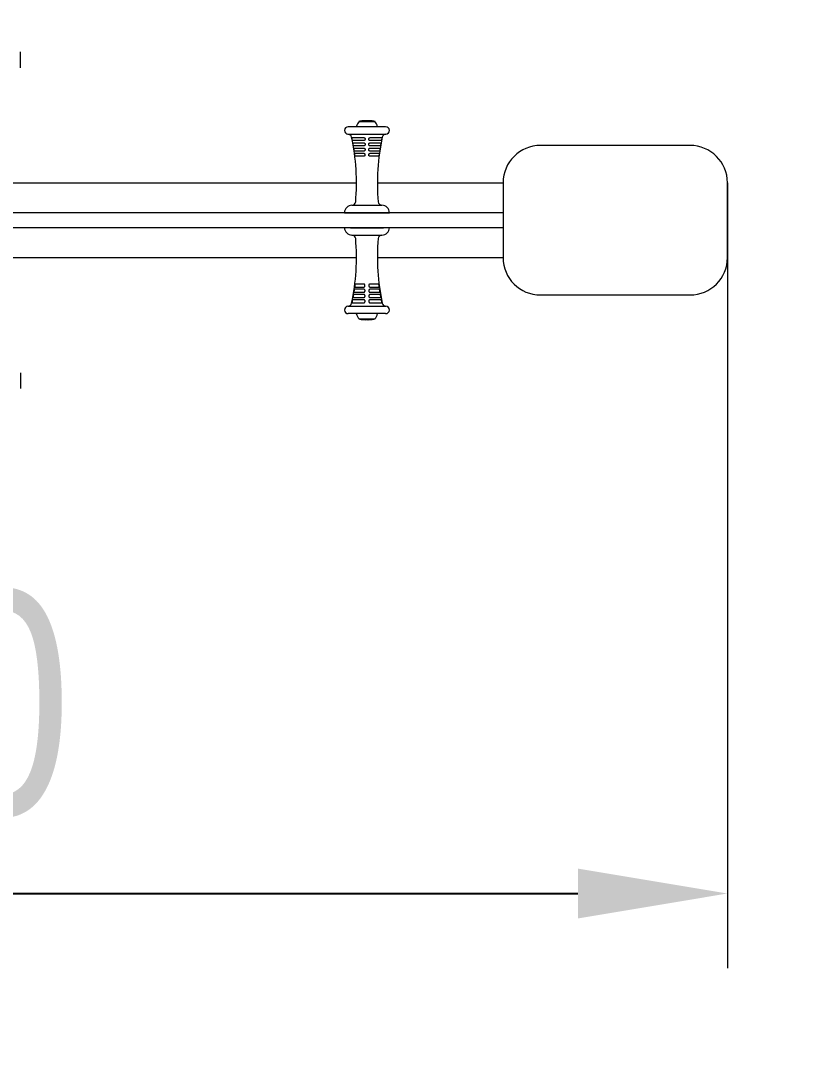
# Model space of a CAD drawing. Header units: millimetres. Extents: x -3665 to 2905, y -2435 to 1772.
# Drawn here: x 459 to 1513, y -1058 to 314 of the extents above; entities that cross this region are included whole.
import ezdxf

# ---------------------------------------------------------------- set-up
doc = ezdxf.new("R2010")
doc.units = ezdxf.units.MM
for name, color, linetype in [('DIKOM_ЗОНА', 80, 'Continuous'), ('DIKOM_ОБЪЕКТ', 7, 'Continuous'), ('DIKOM_РАЗМЕР_ЗОНА', 7, 'Continuous'), ('DIKOM_РАЗМЕР_ОБЪЕКТА', 7, 'Continuous')]:
    doc.layers.add(name, color=color, linetype=linetype)
doc.styles.add('style1', font='arialbd.ttf', dxfattribs={"width": 0.8})
doc.dimstyles.new('1-50', dxfattribs={"dimtxt": 300, "dimasz": 200, "dimexe": 100, "dimexo": 0, "dimgap": 100, "dimtad": 1, "dimtxsty": 'style1', "dimcen": 200, "dimclrd": 7, "dimclre": 7, "dimclrt": 7, "dimadec": 1, "dimazin": 2, "dimtfac": 1, "dimtmove": 0, "dimatfit": 2, "dimfxl": 0, "dimlwd": 25, "dimlwe": 18, "dimarcsym": 0})

# ---------------------------------------------------------------- blocks, each defined once
blk = doc.blocks.new('*D9')
at = {"layer": 'Defpoints', "color": 0, "transparency": 16777216}
for p in [(-1095.4, 77), (1404.6, 47), (1404.6, -853.6)]:
    blk.add_point(p, dxfattribs=at)
at = {"layer": 'DIKOM_РАЗМЕР_ОБЪЕКТА', "color": 7, "lineweight": 18, "transparency": 16777216}
for p, q in [((-1095.4, 77), (-1095.4, -953.6)), ((1404.6, 47), (1404.6, -953.6))]:
    blk.add_line(p, q, dxfattribs=at)
at = {"layer": 'DIKOM_РАЗМЕР_ОБЪЕКТА', "color": 7, "lineweight": 25, "transparency": 16777216}
blk.add_line((-895.4, -853.6), (1204.6, -853.6), dxfattribs=at)
at = {"layer": 'DIKOM_РАЗМЕР_ОБЪЕКТА', "color": 7, "transparency": 16777216}
for points in [[(-895.4, -820.3), (-895.4, -887), (-1095.4, -853.6)], [(1204.6, -820.3), (1204.6, -887), (1404.6, -853.6)]]:
    blk.add_solid(points, dxfattribs=at)
at = {"layer": 'DIKOM_РАЗМЕР_ОБЪЕКТА', "color": 7, "transparency": 16777216, "insert": (154.6, -600.5), "char_height": 300, "attachment_point": 5, "style": 'style1'}
blk.add_mtext('{\\fArial|b0|i0|c204|p34;2500}', dxfattribs=at)
blk = doc.blocks.new('*D11')
at = {"layer": 'Defpoints', "color": 0, "transparency": 16777216}
for p in [(-3214.9, 1772), (1476.5, 1772), (1476.5, -1678)]:
    blk.add_point(p, dxfattribs=at)
at = {"layer": 'DIKOM_РАЗМЕР_ЗОНА', "color": 7, "lineweight": 18, "transparency": 16777216}
for p, q in [((1476.5, 1772), (-3314.9, 1772)), ((1476.5, -1678), (-3314.9, -1678))]:
    blk.add_line(p, q, dxfattribs=at)
at = {"layer": 'DIKOM_РАЗМЕР_ЗОНА', "color": 7, "lineweight": 25, "transparency": 16777216}
blk.add_line((-3214.9, -1478), (-3214.9, 1572), dxfattribs=at)
at = {"layer": 'DIKOM_РАЗМЕР_ЗОНА', "color": 7, "transparency": 16777216}
for points in [[(-3248.2, 1572), (-3181.5, 1572), (-3214.9, 1772)], [(-3248.2, -1478), (-3181.5, -1478), (-3214.9, -1678)]]:
    blk.add_solid(points, dxfattribs=at)
at = {"layer": 'DIKOM_РАЗМЕР_ЗОНА', "color": 7, "transparency": 16777216, "insert": (-3468.1, 154.4), "char_height": 300, "attachment_point": 5, "rotation": 90, "style": 'style1'}
blk.add_mtext('{\\fArial|b0|i0|c204|p34;3450}', dxfattribs=at)
blk = doc.blocks.new('*D12')
at = {"layer": 'Defpoints', "color": 0, "transparency": 16777216}
for p in [(-2595.4, -62.3), (2904.6, -62.3), (-2595.4, -2335.5)]:
    blk.add_point(p, dxfattribs=at)
at = {"layer": 'DIKOM_ЗОНА', "color": 7, "lineweight": 18, "transparency": 16777216}
for p, q in [((-2595.4, -62.3), (-2595.4, -2435.5)), ((2904.6, -62.3), (2904.6, -2435.5))]:
    blk.add_line(p, q, dxfattribs=at)
at = {"layer": 'DIKOM_ЗОНА', "color": 7, "lineweight": 25, "transparency": 16777216}
blk.add_line((2704.6, -2335.5), (-2395.4, -2335.5), dxfattribs=at)
at = {"layer": 'DIKOM_ЗОНА', "color": 7, "transparency": 16777216}
for points in [[(-2395.4, -2302.1), (-2395.4, -2368.8), (-2595.4, -2335.5)], [(2704.6, -2302.1), (2704.6, -2368.8), (2904.6, -2335.5)]]:
    blk.add_solid(points, dxfattribs=at)
at = {"layer": 'DIKOM_ЗОНА', "color": 7, "lineweight": 15, "transparency": 16777216, "insert": (133.9, -2082.3), "char_height": 300, "attachment_point": 5, "style": 'style1'}
blk.add_mtext('{\\fArial|b0|i0|c204|p34;5500}', dxfattribs=at)

msp = doc.modelspace()

# ---------------------------------------------------------------- linework, layer by layer
at = {"layer": 'DIKOM_ОБЪЕКТ', "color": 7, "linetype": 'Continuous', "lineweight": 15}
for p, q in [((459.245, 250.976), (459.245, 271.976)), ((911.662, 178.976), (933.262, 178.976)), ((915.541, 179.597), (915.55, 179.598)), ((915.55, 179.598), (915.881, 179.708)), ((916.146, 179.742), (915.833, 179.604)), ((916.361, 179.771), (916.573, 179.784)), ((917.813, 179.836), (916.486, 179.782)), ((917.937, 179.872), (917.951, 179.873)), ((918.716, 179.961), (918.704, 179.963)), ((921.534, 180.028), (920.987, 180.028)), ((921.917, 180.028), (921.534, 180.028)), ((922.964, 180.028), (921.92, 180.028)), ((922.617, 180.026), (922.963, 180.027)), ((923.889, 180.028), (922.979, 180.028)), ((923.792, 180.028), (924.056, 180.028)), ((926.24, 179.956), (926.004, 179.972)), ((930.141, 179.562), (930.196, 179.557)), ((947.448, 171.989), (897.475, 171.989)), ((897.108, 161.976), (947.816, 161.976)), ((902.551, 157.373), (918.363, 157.373)), ((918.359, 153.38), (903.376, 153.38)), ((926.56, 157.373), (942.372, 157.373)), ((941.547, 153.38), (926.565, 153.38)), ((903.958, 150.385), (918.355, 150.385)), ((918.351, 146.392), (904.686, 146.392)), ((905.195, 143.397), (918.347, 143.397)), ((918.343, 139.404), (905.824, 139.404)), ((926.568, 150.385), (940.965, 150.385)), ((940.238, 146.392), (926.573, 146.392)), ((926.576, 143.397), (939.729, 143.397)), ((939.099, 139.404), (926.581, 139.404)), ((1354.58, 146.976), (1154.58, 146.976)), ((906.26, 136.409), (918.34, 136.409)), ((918.335, 132.415), (906.793, 132.415)), ((926.584, 136.409), (938.663, 136.409)), ((938.13, 132.415), (926.588, 132.415)), ((-599.3, 96.976), (908.461, 96.976)), ((936.463, 96.976), (1104.58, 96.976)), ((1104.58, 96.976), (1104.58, -3.024)), ((1404.58, 96.976), (1404.58, 56.976)), ((1404.58, -3.024), (1404.58, 96.976)), ((1104.58, 56.976), (-795.42, 56.976)), ((892.462, 56.976), (952.462, 56.976)), ((900.462, 56.976), (944.462, 56.976)), ((902.462, 66.976), (942.462, 66.976)), ((1404.58, 56.976), (1404.58, 36.976)), ((1104.58, 36.976), (-795.42, 36.976)), ((900.462, 36.976), (944.462, 36.976)), ((1404.58, -3.024), (1404.58, 36.976)), ((902.462, 26.976), (942.462, 26.976)), ((-599.3, -3.024), (908.461, -3.024)), ((936.463, -3.024), (1104.58, -3.024)), ((918.335, -38.464), (906.793, -38.464)), ((938.13, -38.464), (926.588, -38.464)), ((918.351, -52.44), (904.686, -52.44)), ((905.195, -49.445), (918.347, -49.445)), ((918.343, -45.452), (905.824, -45.452)), ((906.26, -42.457), (918.34, -42.457)), ((940.238, -52.44), (926.573, -52.44)), ((926.576, -49.445), (939.729, -49.445)), ((939.099, -45.452), (926.581, -45.452)), ((926.584, -42.457), (938.663, -42.457)), ((1154.58, -53.024), (1354.58, -53.024)), ((897.108, -68.024), (947.816, -68.024)), ((902.551, -63.422), (918.363, -63.422)), ((918.359, -59.428), (903.376, -59.428)), ((903.958, -56.434), (918.355, -56.434)), ((926.56, -63.422), (942.372, -63.422)), ((941.547, -59.428), (926.565, -59.428)), ((926.568, -56.434), (940.965, -56.434)), ((947.448, -78.038), (897.475, -78.038)), ((911.662, -85.024), (933.262, -85.024)), ((915.541, -85.645), (915.55, -85.647)), ((915.55, -85.647), (915.881, -85.757)), ((916.146, -85.79), (915.833, -85.653)), ((916.361, -85.819), (916.573, -85.833)), ((917.813, -85.884), (916.486, -85.83)), ((917.937, -85.92), (917.951, -85.921)), ((918.716, -86.009), (918.704, -86.012)), ((921.534, -86.077), (920.987, -86.077)), ((921.917, -86.077), (921.534, -86.077)), ((922.964, -86.077), (921.92, -86.077)), ((922.617, -86.075), (922.963, -86.076)), ((923.889, -86.077), (922.979, -86.077)), ((923.792, -86.076), (924.056, -86.077)), ((926.24, -86.004), (926.004, -86.02)), ((930.141, -85.61), (930.196, -85.605)), ((459.245, -157.024), (459.245, -178.024))]:
    msp.add_line(p, q, dxfattribs=at)
at = {"layer": 'DIKOM_ОБЪЕКТ', "color": 7, "linetype": 'Continuous', "lineweight": 15, "flags": 128}
for points in [[(916.221, 179.756), (916.217, 179.755), (916.212, 179.755)], [(916.221, -85.804), (916.217, -85.804), (916.212, -85.803)]]:
    msp.add_lwpolyline(points, dxfattribs=at)
at = {"layer": 'DIKOM_ОБЪЕКТ', "color": 7, "linetype": 'Continuous', "lineweight": 15}
for centre, radius, start, end in [((926.138, 166.816), 18.677, 139.378843, 163.932617), ((920.987, 138.193), 41.836, 99.174149, 102.879622), ((920.987, 138.193), 41.836, 97.012826, 98.092004), ((920.987, 138.193), 41.836, 94.849567, 96.058427), ((920.987, 138.193), 41.836, 93.095097, 94.210738), ((920.987, 138.193), 41.836, 90, 92.474742), ((923.936, 138.193), 41.836, 88.951139, 89.287411), ((923.936, 138.193), 41.836, 87.166818, 88.314046), ((923.936, 138.193), 41.836, 85.338527, 86.529084), ((923.936, 138.193), 41.836, 83.395149, 84.506826), ((923.936, 138.193), 41.836, 77.120378, 81.470509), ((918.785, 166.816), 18.677, 16.067383, 40.621157), ((897.475, 166.976), 5.013, 90, 265.797531), ((947.448, 166.976), 5.013, 274.202469, 90), ((897.108, 156.976), 5, 11.936435, 90), ((609.603, 96.198), 298.859, 355.271847, 11.936435), ((1235.32, 96.198), 298.859, 168.063565, 184.728153), ((947.816, 156.976), 5, 90, 168.063565), ((1154.58, 96.976), 50, 90, 180), ((1354.58, 96.976), 50, 0, 90), ((902.462, 71.976), 5, 270, 355.271847), ((942.462, 71.976), 5, 184.728153, 270), ((902.462, 56.976), 10, 90, 180), ((942.462, 56.976), 10, 0, 90), ((902.462, 36.976), 10, 180, 270), ((942.462, 36.976), 10, 270, 0), ((609.603, -2.246), 298.859, 348.063565, 4.728153), ((902.462, 21.976), 5, 4.728153, 90), ((1235.32, -2.246), 298.859, 175.271847, 191.936435), ((942.462, 21.976), 5, 90, 175.271847), ((1154.58, -3.024), 50, 180, 270), ((1354.58, -3.024), 50, 270, 0), ((897.475, -73.024), 5.013, 94.202469, 270), ((897.108, -63.024), 5, 270, 348.063565), ((947.816, -63.024), 5, 191.936435, 270), ((947.448, -73.024), 5.013, 270, 85.797531), ((926.138, -72.864), 18.677, 196.067383, 220.621157), ((918.785, -72.864), 18.677, 319.378843, 343.932617), ((920.987, -44.241), 41.836, 257.120378, 260.825851), ((920.987, -44.241), 41.836, 261.907996, 262.987174), ((920.987, -44.241), 41.836, 263.941573, 265.150433), ((920.987, -44.241), 41.836, 265.789262, 266.904903), ((920.987, -44.241), 41.836, 267.525258, 270), ((923.936, -44.241), 41.836, 270.712589, 271.048861), ((923.936, -44.241), 41.836, 271.685954, 272.833182), ((923.936, -44.241), 41.836, 273.470916, 274.661473), ((923.936, -44.241), 41.836, 275.493174, 276.604851), ((923.936, -44.241), 41.836, 278.529491, 282.879622)]:
    msp.add_arc(centre, radius, start, end, dxfattribs=at)
for points, knots in [([(914.484, 179.52), (914.568, 179.533), (914.716, 179.556), (914.864, 179.578), (914.929, 179.587)], [0, 0, 0, 0, 0.56312486, 1, 1, 1, 1]), ([(915.216, 179.512), (915.094, 179.528), (914.85, 179.561), (914.606, 179.534), (914.484, 179.52)], [0, 0, 0, 0, 0.50015562, 1, 1, 1, 1]), ([(914.929, 179.587), (915.031, 179.599), (915.235, 179.623), (915.439, 179.606), (915.541, 179.597)], [0, 0, 0, 0, 0.50017742, 1, 1, 1, 1]), ([(915.833, 179.604), (915.739, 179.591), (915.534, 179.561), (915.328, 179.529), (915.216, 179.512)], [0, 0, 0, 0, 0.45603306, 1, 1, 1, 1]), ([(915.912, 179.719), (915.987, 179.728), (916.082, 179.739), (916.178, 179.75), (916.198, 179.752)], [0, 0, 0, 0, 0.78691093, 1, 1, 1, 1]), ([(916.212, 179.755), (916.202, 179.753), (916.186, 179.751), (916.164, 179.746), (916.152, 179.743), (916.146, 179.742)], [0, 0, 0, 0, 0.4999551, 0.74997347, 1, 1, 1, 1]), ([(916.486, 179.782), (916.44, 179.777), (916.372, 179.771), (916.282, 179.762), (916.242, 179.758), (916.221, 179.756)], [0, 0, 0, 0, 0.49974445, 0.74976823, 1, 1, 1, 1]), ([(918.506, 179.894), (918.387, 179.885), (918.156, 179.867), (917.925, 179.846), (917.813, 179.836)], [0, 0, 0, 0, 0.51307172, 1, 1, 1, 1]), ([(917.916, 179.91), (917.99, 179.916), (918.187, 179.933), (918.384, 179.909), (918.506, 179.894)], [0, 0, 0, 0, 0.37929698, 1, 1, 1, 1]), ([(918.695, 179.966), (918.745, 179.968), (918.824, 179.972), (919.034, 179.98), (919.115, 179.983)], [0, 0, 0, 0, 0.6185909, 1, 1, 1, 1]), ([(920.734, 180.004), (920.526, 179.999), (920.145, 179.988), (919.608, 179.974), (919.178, 179.965), (918.862, 179.96), (918.765, 179.96), (918.716, 179.961)], [0, 0, 0, 0, 0.22528726, 0.41293395, 0.60008446, 0.8000746, 1, 1, 1, 1]), ([(919.126, 179.986), (919.122, 179.985), (919.105, 179.984), (919.136, 179.984), (919.161, 179.984)], [0, 0, 0, 0, 0.21851262, 1, 1, 1, 1]), ([(919.161, 179.984), (919.218, 179.984), (919.312, 179.983), (919.63, 179.988), (919.983, 179.996), (920.34, 180.005), (920.559, 180.01), (920.644, 180.012)], [0, 0, 0, 0, 0.30184842, 0.49140565, 0.68108801, 0.87643234, 1, 1, 1, 1]), ([(920.644, 180.012), (920.79, 180.015), (921.061, 180.021), (921.374, 180.027), (921.556, 180.029), (921.618, 180.028), (921.601, 180.027), (921.598, 180.027)], [0, 0, 0, 0, 0.27430909, 0.50581814, 0.73735946, 0.95613348, 1, 1, 1, 1]), ([(921.924, 180.028), (921.846, 180.027), (921.69, 180.027), (921.251, 180.017), (920.908, 180.009), (920.734, 180.004)], [0, 0, 0, 0, 0.33172025, 0.66120634, 1, 1, 1, 1]), ([(923.243, 180.026), (923.139, 180.026), (922.93, 180.027), (922.721, 180.026), (922.617, 180.026)], [0, 0, 0, 0, 0.49982743, 1, 1, 1, 1]), ([(924.457, 180.023), (924.1, 180.026), (923.696, 180.03), (923.291, 180.027), (923.243, 180.026)], [0, 0, 0, 0, 0.88093043, 1, 1, 1, 1]), ([(924.995, 180.005), (924.937, 180.01), (924.839, 180.019), (924.742, 180.02), (924.702, 180.021)], [0, 0, 0, 0, 0.5965998, 1, 1, 1, 1]), ([(924.962, 180.007), (924.999, 180.009), (925.158, 180.018), (925.318, 180.003), (925.44, 179.991)], [0, 0, 0, 0, 0.23326956, 1, 1, 1, 1]), ([(925.44, 179.991), (925.368, 179.994), (925.22, 179.999), (925.072, 180.003), (924.995, 180.005)], [0, 0, 0, 0, 0.48372752, 1, 1, 1, 1]), ([(926.684, 179.93), (926.614, 179.934), (926.465, 179.944), (926.317, 179.952), (926.24, 179.956)], [0, 0, 0, 0, 0.47607158, 1, 1, 1, 1]), ([(926.271, 179.954), (926.286, 179.955), (926.424, 179.964), (926.562, 179.946), (926.684, 179.93)], [0, 0, 0, 0, 0.11469752, 1, 1, 1, 1]), ([(929.008, 179.717), (928.811, 179.74), (928.484, 179.778), (928.016, 179.827), (927.627, 179.865), (927.44, 179.881), (927.336, 179.89)], [0, 0, 0, 0, 0.32050704, 0.53075483, 0.74102487, 1, 1, 1, 1]), ([(927.626, 179.864), (927.626, 179.864), (927.664, 179.862), (927.819, 179.848), (928.062, 179.825), (928.374, 179.792), (928.667, 179.76), (928.858, 179.738), (928.929, 179.729)], [0, 0, 0, 0, 0.00121393, 0.23381495, 0.42287078, 0.61297037, 0.85535983, 1, 1, 1, 1]), ([(928.929, 179.729), (929.049, 179.715), (929.295, 179.685), (929.54, 179.651), (929.666, 179.634)], [0, 0, 0, 0, 0.48840515, 1, 1, 1, 1]), ([(930.196, 179.557), (929.993, 179.587), (929.598, 179.644), (929.201, 179.693), (929.008, 179.717)], [0, 0, 0, 0, 0.51226591, 1, 1, 1, 1]), ([(902.607, 155.876), (902.587, 155.975), (902.568, 156.073), (902.533, 156.266), (902.517, 156.362), (902.477, 156.634), (902.457, 156.802), (902.446, 157.01), (902.445, 157.073), (902.45, 157.181), (902.455, 157.226), (902.472, 157.3), (902.484, 157.328), (902.513, 157.364), (902.531, 157.373), (902.551, 157.373)], [0, 0, 0, 0, 0.125, 0.125, 0.25, 0.25, 0.5, 0.5, 0.625, 0.625, 0.75, 0.75, 0.875, 0.875, 1, 1, 1, 1]), ([(903.376, 153.38), (903.333, 153.38), (903.286, 153.419), (903.19, 153.565), (903.14, 153.675), (903.065, 153.88), (903.04, 153.956), (902.992, 154.119), (902.968, 154.205), (902.92, 154.387), (902.897, 154.484), (902.853, 154.678), (902.831, 154.777), (902.811, 154.878)], [0, 0, 0, 0, 0.25, 0.25, 0.5, 0.5, 0.625, 0.625, 0.75, 0.75, 0.875, 0.875, 1, 1, 1, 1]), ([(919.898, 154.878), (919.898, 154.676), (919.855, 154.476), (919.737, 154.204), (919.688, 154.117), (919.574, 153.954), (919.51, 153.879), (919.367, 153.742), (919.288, 153.68), (919.122, 153.574), (919.034, 153.529), (918.757, 153.418), (918.56, 153.38), (918.359, 153.38)], [0, 0, 0, 0, 0.25, 0.25, 0.375, 0.375, 0.5, 0.5, 0.625, 0.625, 0.75, 0.75, 1, 1, 1, 1]), ([(918.363, 157.373), (918.561, 157.373), (918.76, 157.336), (919.129, 157.189), (919.301, 157.078), (919.516, 156.87), (919.582, 156.793), (919.695, 156.629), (919.742, 156.543), (919.82, 156.36), (919.85, 156.264), (919.889, 156.072), (919.899, 155.975), (919.899, 155.876)], [0, 0, 0, 0, 0.25, 0.25, 0.5, 0.5, 0.625, 0.625, 0.75, 0.75, 0.875, 0.875, 1, 1, 1, 1]), ([(925.024, 155.876), (925.024, 155.975), (925.034, 156.073), (925.074, 156.266), (925.104, 156.362), (925.22, 156.634), (925.336, 156.802), (925.551, 157.01), (925.631, 157.073), (925.799, 157.181), (925.888, 157.226), (926.073, 157.3), (926.17, 157.328), (926.364, 157.364), (926.462, 157.373), (926.56, 157.373)], [0, 0, 0, 0, 0.125, 0.125, 0.25, 0.25, 0.5, 0.5, 0.625, 0.625, 0.75, 0.75, 0.875, 0.875, 1, 1, 1, 1]), ([(926.565, 153.38), (926.363, 153.38), (926.164, 153.419), (925.797, 153.565), (925.627, 153.675), (925.413, 153.88), (925.347, 153.956), (925.234, 154.119), (925.186, 154.205), (925.107, 154.387), (925.076, 154.484), (925.036, 154.678), (925.025, 154.777), (925.025, 154.878)], [0, 0, 0, 0, 0.25, 0.25, 0.5, 0.5, 0.625, 0.625, 0.75, 0.75, 0.875, 0.875, 1, 1, 1, 1]), ([(942.113, 154.878), (942.072, 154.676), (942.026, 154.476), (941.956, 154.204), (941.931, 154.117), (941.882, 153.954), (941.858, 153.879), (941.808, 153.742), (941.783, 153.68), (941.734, 153.574), (941.709, 153.529), (941.637, 153.418), (941.59, 153.38), (941.547, 153.38)], [0, 0, 0, 0, 0.25, 0.25, 0.375, 0.375, 0.5, 0.5, 0.625, 0.625, 0.75, 0.75, 1, 1, 1, 1]), ([(942.372, 157.373), (942.413, 157.373), (942.443, 157.336), (942.477, 157.189), (942.481, 157.078), (942.47, 156.87), (942.463, 156.793), (942.445, 156.629), (942.433, 156.543), (942.406, 156.36), (942.39, 156.264), (942.355, 156.072), (942.336, 155.975), (942.316, 155.876)], [0, 0, 0, 0, 0.25, 0.25, 0.5, 0.5, 0.625, 0.625, 0.75, 0.75, 0.875, 0.875, 1, 1, 1, 1]), ([(903.958, 148.888), (903.94, 148.987), (903.923, 149.085), (903.893, 149.28), (903.88, 149.376), (903.847, 149.649), (903.834, 149.817), (903.83, 150.024), (903.832, 150.086), (903.842, 150.194), (903.849, 150.239), (903.871, 150.312), (903.885, 150.34), (903.917, 150.376), (903.937, 150.385), (903.958, 150.385)], [0, 0, 0, 0, 0.125, 0.125, 0.25, 0.25, 0.5, 0.5, 0.625, 0.625, 0.75, 0.75, 0.875, 0.875, 1, 1, 1, 1]), ([(904.686, 146.392), (904.639, 146.392), (904.59, 146.43), (904.493, 146.576), (904.443, 146.684), (904.372, 146.889), (904.348, 146.965), (904.301, 147.128), (904.279, 147.214), (904.235, 147.397), (904.214, 147.494), (904.174, 147.688), (904.155, 147.788), (904.137, 147.889)], [0, 0, 0, 0, 0.25, 0.25, 0.5, 0.5, 0.625, 0.625, 0.75, 0.75, 0.875, 0.875, 1, 1, 1, 1]), ([(905.137, 141.899), (905.105, 142.099), (905.08, 142.298), (905.047, 142.663), (905.039, 142.831), (905.043, 143.038), (905.047, 143.1), (905.062, 143.207), (905.072, 143.252), (905.098, 143.324), (905.114, 143.352), (905.15, 143.388), (905.171, 143.397), (905.195, 143.397)], [0, 0, 0, 0, 0.25, 0.25, 0.5, 0.5, 0.625, 0.625, 0.75, 0.75, 0.875, 0.875, 1, 1, 1, 1]), ([(905.824, 139.404), (905.775, 139.404), (905.724, 139.441), (905.625, 139.586), (905.576, 139.694), (905.507, 139.898), (905.484, 139.975), (905.44, 140.137), (905.419, 140.224), (905.379, 140.407), (905.36, 140.504), (905.324, 140.699), (905.307, 140.799), (905.291, 140.901)], [0, 0, 0, 0, 0.25, 0.25, 0.5, 0.5, 0.625, 0.625, 0.75, 0.75, 0.875, 0.875, 1, 1, 1, 1]), ([(919.888, 140.901), (919.888, 140.697), (919.845, 140.497), (919.724, 140.223), (919.674, 140.135), (919.559, 139.972), (919.494, 139.898), (919.35, 139.761), (919.27, 139.7), (919.103, 139.594), (919.015, 139.549), (918.738, 139.441), (918.543, 139.404), (918.343, 139.404)], [0, 0, 0, 0, 0.25, 0.25, 0.375, 0.375, 0.5, 0.5, 0.625, 0.625, 0.75, 0.75, 1, 1, 1, 1]), ([(918.347, 143.397), (918.544, 143.397), (918.742, 143.36), (919.11, 143.215), (919.283, 143.106), (919.5, 142.899), (919.566, 142.822), (919.681, 142.658), (919.729, 142.571), (919.809, 142.388), (919.839, 142.291), (919.879, 142.098), (919.889, 141.999), (919.889, 141.899)], [0, 0, 0, 0, 0.25, 0.25, 0.5, 0.5, 0.625, 0.625, 0.75, 0.75, 0.875, 0.875, 1, 1, 1, 1]), ([(919.893, 147.889), (919.893, 147.686), (919.85, 147.486), (919.731, 147.214), (919.681, 147.126), (919.567, 146.963), (919.502, 146.888), (919.359, 146.752), (919.279, 146.69), (919.112, 146.584), (919.025, 146.539), (918.747, 146.429), (918.551, 146.392), (918.351, 146.392)], [0, 0, 0, 0, 0.25, 0.25, 0.375, 0.375, 0.5, 0.5, 0.625, 0.625, 0.75, 0.75, 1, 1, 1, 1]), ([(918.355, 150.385), (918.552, 150.385), (918.751, 150.348), (919.119, 150.202), (919.292, 150.092), (919.508, 149.885), (919.574, 149.808), (919.688, 149.644), (919.736, 149.557), (919.814, 149.374), (919.845, 149.278), (919.884, 149.085), (919.894, 148.987), (919.894, 148.888)], [0, 0, 0, 0, 0.25, 0.25, 0.5, 0.5, 0.625, 0.625, 0.75, 0.75, 0.875, 0.875, 1, 1, 1, 1]), ([(925.029, 148.888), (925.029, 148.987), (925.039, 149.085), (925.079, 149.28), (925.11, 149.376), (925.227, 149.649), (925.344, 149.817), (925.56, 150.024), (925.64, 150.086), (925.809, 150.194), (925.897, 150.239), (926.082, 150.312), (926.179, 150.34), (926.372, 150.376), (926.47, 150.385), (926.568, 150.385)], [0, 0, 0, 0, 0.125, 0.125, 0.25, 0.25, 0.5, 0.5, 0.625, 0.625, 0.75, 0.75, 0.875, 0.875, 1, 1, 1, 1]), ([(926.573, 146.392), (926.372, 146.392), (926.173, 146.43), (925.807, 146.576), (925.636, 146.684), (925.421, 146.889), (925.355, 146.965), (925.241, 147.128), (925.192, 147.214), (925.112, 147.397), (925.082, 147.494), (925.041, 147.688), (925.03, 147.788), (925.03, 147.889)], [0, 0, 0, 0, 0.25, 0.25, 0.5, 0.5, 0.625, 0.625, 0.75, 0.75, 0.875, 0.875, 1, 1, 1, 1]), ([(925.034, 141.899), (925.034, 142.099), (925.076, 142.298), (925.234, 142.663), (925.352, 142.831), (925.569, 143.038), (925.649, 143.1), (925.818, 143.207), (925.906, 143.252), (926.091, 143.324), (926.188, 143.352), (926.381, 143.388), (926.478, 143.397), (926.576, 143.397)], [0, 0, 0, 0, 0.25, 0.25, 0.5, 0.5, 0.625, 0.625, 0.75, 0.75, 0.875, 0.875, 1, 1, 1, 1]), ([(926.581, 139.404), (926.381, 139.404), (926.182, 139.441), (925.816, 139.586), (925.644, 139.694), (925.429, 139.898), (925.362, 139.975), (925.247, 140.137), (925.199, 140.224), (925.118, 140.407), (925.087, 140.504), (925.046, 140.699), (925.035, 140.799), (925.035, 140.901)], [0, 0, 0, 0, 0.25, 0.25, 0.5, 0.5, 0.625, 0.625, 0.75, 0.75, 0.875, 0.875, 1, 1, 1, 1]), ([(939.632, 140.901), (939.601, 140.697), (939.564, 140.497), (939.504, 140.223), (939.482, 140.135), (939.439, 139.972), (939.416, 139.898), (939.37, 139.761), (939.346, 139.7), (939.298, 139.594), (939.273, 139.549), (939.198, 139.441), (939.148, 139.404), (939.099, 139.404)], [0, 0, 0, 0, 0.25, 0.25, 0.375, 0.375, 0.5, 0.5, 0.625, 0.625, 0.75, 0.75, 1, 1, 1, 1]), ([(939.729, 143.397), (939.776, 143.397), (939.813, 143.36), (939.864, 143.215), (939.879, 143.106), (939.883, 142.899), (939.882, 142.822), (939.874, 142.658), (939.868, 142.571), (939.851, 142.388), (939.841, 142.291), (939.816, 142.098), (939.802, 141.999), (939.787, 141.899)], [0, 0, 0, 0, 0.25, 0.25, 0.5, 0.5, 0.625, 0.625, 0.75, 0.75, 0.875, 0.875, 1, 1, 1, 1]), ([(940.787, 147.889), (940.751, 147.686), (940.71, 147.486), (940.644, 147.214), (940.621, 147.126), (940.575, 146.963), (940.552, 146.888), (940.504, 146.752), (940.479, 146.69), (940.43, 146.584), (940.406, 146.539), (940.332, 146.429), (940.284, 146.392), (940.238, 146.392)], [0, 0, 0, 0, 0.25, 0.25, 0.375, 0.375, 0.5, 0.5, 0.625, 0.625, 0.75, 0.75, 1, 1, 1, 1]), ([(940.965, 150.385), (941.009, 150.385), (941.042, 150.348), (941.085, 150.202), (941.094, 150.092), (941.091, 149.885), (941.087, 149.808), (941.074, 149.644), (941.065, 149.557), (941.043, 149.374), (941.03, 149.278), (941, 149.085), (940.984, 148.987), (940.966, 148.888)], [0, 0, 0, 0, 0.25, 0.25, 0.5, 0.5, 0.625, 0.625, 0.75, 0.75, 0.875, 0.875, 1, 1, 1, 1]), ([(906.146, 134.911), (906.119, 135.112), (906.099, 135.312), (906.076, 135.677), (906.074, 135.846), (906.086, 136.052), (906.093, 136.114), (906.112, 136.22), (906.124, 136.265), (906.155, 136.337), (906.173, 136.364), (906.213, 136.4), (906.235, 136.409), (906.26, 136.409)], [0, 0, 0, 0, 0.25, 0.25, 0.5, 0.5, 0.625, 0.625, 0.75, 0.75, 0.875, 0.875, 1, 1, 1, 1]), ([(906.793, 132.415), (906.741, 132.415), (906.688, 132.453), (906.588, 132.596), (906.54, 132.704), (906.473, 132.908), (906.451, 132.984), (906.41, 133.147), (906.39, 133.234), (906.353, 133.417), (906.336, 133.514), (906.304, 133.711), (906.29, 133.811), (906.276, 133.913)], [0, 0, 0, 0, 0.25, 0.25, 0.5, 0.5, 0.625, 0.625, 0.75, 0.75, 0.875, 0.875, 1, 1, 1, 1]), ([(919.884, 133.913), (919.884, 133.708), (919.84, 133.507), (919.718, 133.233), (919.668, 133.144), (919.552, 132.982), (919.487, 132.907), (919.342, 132.771), (919.262, 132.709), (919.095, 132.604), (919.007, 132.56), (918.729, 132.452), (918.534, 132.415), (918.335, 132.415)], [0, 0, 0, 0, 0.25, 0.25, 0.375, 0.375, 0.5, 0.5, 0.625, 0.625, 0.75, 0.75, 1, 1, 1, 1]), ([(918.34, 136.409), (918.536, 136.409), (918.733, 136.372), (919.101, 136.228), (919.275, 136.119), (919.492, 135.913), (919.559, 135.836), (919.674, 135.672), (919.723, 135.585), (919.803, 135.402), (919.834, 135.305), (919.874, 135.11), (919.884, 135.011), (919.884, 134.911)], [0, 0, 0, 0, 0.25, 0.25, 0.5, 0.5, 0.625, 0.625, 0.75, 0.75, 0.875, 0.875, 1, 1, 1, 1]), ([(925.039, 134.911), (925.039, 135.112), (925.081, 135.312), (925.241, 135.677), (925.36, 135.846), (925.577, 136.052), (925.658, 136.114), (925.826, 136.22), (925.915, 136.265), (926.1, 136.337), (926.196, 136.364), (926.389, 136.4), (926.486, 136.409), (926.584, 136.409)], [0, 0, 0, 0, 0.25, 0.25, 0.5, 0.5, 0.625, 0.625, 0.75, 0.75, 0.875, 0.875, 1, 1, 1, 1]), ([(926.588, 132.415), (926.389, 132.415), (926.191, 132.453), (925.825, 132.596), (925.653, 132.704), (925.436, 132.908), (925.369, 132.984), (925.254, 133.147), (925.205, 133.234), (925.124, 133.417), (925.092, 133.514), (925.051, 133.711), (925.04, 133.811), (925.04, 133.913)], [0, 0, 0, 0, 0.25, 0.25, 0.5, 0.5, 0.625, 0.625, 0.75, 0.75, 0.875, 0.875, 1, 1, 1, 1]), ([(938.647, 133.913), (938.621, 133.708), (938.588, 133.507), (938.533, 133.233), (938.513, 133.144), (938.472, 132.982), (938.451, 132.907), (938.406, 132.771), (938.382, 132.709), (938.334, 132.604), (938.31, 132.56), (938.234, 132.452), (938.182, 132.415), (938.13, 132.415)], [0, 0, 0, 0, 0.25, 0.25, 0.375, 0.375, 0.5, 0.5, 0.625, 0.625, 0.75, 0.75, 1, 1, 1, 1]), ([(938.663, 136.409), (938.713, 136.409), (938.754, 136.372), (938.814, 136.228), (938.833, 136.119), (938.846, 135.913), (938.847, 135.836), (938.845, 135.672), (938.841, 135.585), (938.83, 135.402), (938.822, 135.305), (938.802, 135.11), (938.791, 135.011), (938.777, 134.911)], [0, 0, 0, 0, 0.25, 0.25, 0.5, 0.5, 0.625, 0.625, 0.75, 0.75, 0.875, 0.875, 1, 1, 1, 1]), ([(906.146, -40.959), (906.119, -41.16), (906.099, -41.36), (906.076, -41.726), (906.074, -41.894), (906.086, -42.1), (906.093, -42.162), (906.112, -42.268), (906.124, -42.313), (906.155, -42.385), (906.173, -42.412), (906.213, -42.448), (906.235, -42.457), (906.26, -42.457)], [0, 0, 0, 0, 0.25, 0.25, 0.5, 0.5, 0.625, 0.625, 0.75, 0.75, 0.875, 0.875, 1, 1, 1, 1]), ([(906.793, -38.464), (906.741, -38.464), (906.688, -38.501), (906.588, -38.644), (906.54, -38.752), (906.473, -38.956), (906.451, -39.032), (906.41, -39.195), (906.39, -39.282), (906.353, -39.466), (906.336, -39.563), (906.304, -39.759), (906.29, -39.859), (906.276, -39.961)], [0, 0, 0, 0, 0.25, 0.25, 0.5, 0.5, 0.625, 0.625, 0.75, 0.75, 0.875, 0.875, 1, 1, 1, 1]), ([(919.884, -39.961), (919.884, -39.757), (919.84, -39.555), (919.718, -39.281), (919.668, -39.193), (919.552, -39.03), (919.487, -38.956), (919.342, -38.819), (919.262, -38.758), (919.095, -38.653), (919.007, -38.608), (918.729, -38.5), (918.534, -38.464), (918.335, -38.464)], [0, 0, 0, 0, 0.25, 0.25, 0.375, 0.375, 0.5, 0.5, 0.625, 0.625, 0.75, 0.75, 1, 1, 1, 1]), ([(918.34, -42.457), (918.536, -42.457), (918.733, -42.42), (919.101, -42.277), (919.275, -42.168), (919.492, -41.962), (919.559, -41.885), (919.674, -41.721), (919.723, -41.634), (919.803, -41.45), (919.834, -41.353), (919.874, -41.159), (919.884, -41.06), (919.884, -40.959)], [0, 0, 0, 0, 0.25, 0.25, 0.5, 0.5, 0.625, 0.625, 0.75, 0.75, 0.875, 0.875, 1, 1, 1, 1]), ([(925.039, -40.959), (925.039, -41.16), (925.081, -41.36), (925.241, -41.726), (925.36, -41.894), (925.577, -42.1), (925.658, -42.162), (925.826, -42.268), (925.915, -42.313), (926.1, -42.385), (926.196, -42.412), (926.389, -42.448), (926.486, -42.457), (926.584, -42.457)], [0, 0, 0, 0, 0.25, 0.25, 0.5, 0.5, 0.625, 0.625, 0.75, 0.75, 0.875, 0.875, 1, 1, 1, 1]), ([(926.588, -38.464), (926.389, -38.464), (926.191, -38.501), (925.825, -38.644), (925.653, -38.752), (925.436, -38.956), (925.369, -39.032), (925.254, -39.195), (925.205, -39.282), (925.124, -39.466), (925.092, -39.563), (925.051, -39.759), (925.04, -39.859), (925.04, -39.961)], [0, 0, 0, 0, 0.25, 0.25, 0.5, 0.5, 0.625, 0.625, 0.75, 0.75, 0.875, 0.875, 1, 1, 1, 1]), ([(938.647, -39.961), (938.621, -39.757), (938.588, -39.555), (938.533, -39.281), (938.513, -39.193), (938.472, -39.03), (938.451, -38.956), (938.406, -38.819), (938.382, -38.758), (938.334, -38.653), (938.31, -38.608), (938.234, -38.5), (938.182, -38.464), (938.13, -38.464)], [0, 0, 0, 0, 0.25, 0.25, 0.375, 0.375, 0.5, 0.5, 0.625, 0.625, 0.75, 0.75, 1, 1, 1, 1]), ([(938.663, -42.457), (938.713, -42.457), (938.754, -42.42), (938.814, -42.277), (938.833, -42.168), (938.846, -41.962), (938.847, -41.885), (938.845, -41.721), (938.841, -41.634), (938.83, -41.45), (938.822, -41.353), (938.802, -41.159), (938.791, -41.06), (938.777, -40.959)], [0, 0, 0, 0, 0.25, 0.25, 0.5, 0.5, 0.625, 0.625, 0.75, 0.75, 0.875, 0.875, 1, 1, 1, 1]), ([(904.686, -52.44), (904.639, -52.44), (904.59, -52.479), (904.493, -52.624), (904.443, -52.733), (904.372, -52.937), (904.348, -53.014), (904.301, -53.176), (904.279, -53.263), (904.235, -53.446), (904.214, -53.542), (904.174, -53.737), (904.155, -53.836), (904.137, -53.938)], [0, 0, 0, 0, 0.25, 0.25, 0.5, 0.5, 0.625, 0.625, 0.75, 0.75, 0.875, 0.875, 1, 1, 1, 1]), ([(905.137, -47.948), (905.105, -48.148), (905.08, -48.347), (905.047, -48.711), (905.039, -48.88), (905.043, -49.086), (905.047, -49.149), (905.062, -49.255), (905.072, -49.3), (905.098, -49.373), (905.114, -49.4), (905.15, -49.436), (905.171, -49.445), (905.195, -49.445)], [0, 0, 0, 0, 0.25, 0.25, 0.5, 0.5, 0.625, 0.625, 0.75, 0.75, 0.875, 0.875, 1, 1, 1, 1]), ([(905.824, -45.452), (905.775, -45.452), (905.724, -45.49), (905.625, -45.634), (905.576, -45.742), (905.507, -45.947), (905.484, -46.023), (905.44, -46.186), (905.419, -46.272), (905.379, -46.455), (905.36, -46.552), (905.324, -46.748), (905.307, -46.848), (905.291, -46.949)], [0, 0, 0, 0, 0.25, 0.25, 0.5, 0.5, 0.625, 0.625, 0.75, 0.75, 0.875, 0.875, 1, 1, 1, 1]), ([(919.888, -46.949), (919.888, -46.746), (919.845, -46.545), (919.724, -46.272), (919.674, -46.183), (919.559, -46.021), (919.494, -45.946), (919.35, -45.81), (919.27, -45.748), (919.103, -45.642), (919.015, -45.598), (918.738, -45.489), (918.543, -45.452), (918.343, -45.452)], [0, 0, 0, 0, 0.25, 0.25, 0.375, 0.375, 0.5, 0.5, 0.625, 0.625, 0.75, 0.75, 1, 1, 1, 1]), ([(918.347, -49.445), (918.544, -49.445), (918.742, -49.408), (919.11, -49.263), (919.283, -49.154), (919.5, -48.948), (919.566, -48.87), (919.681, -48.706), (919.729, -48.62), (919.809, -48.436), (919.839, -48.34), (919.879, -48.146), (919.889, -48.048), (919.889, -47.948)], [0, 0, 0, 0, 0.25, 0.25, 0.5, 0.5, 0.625, 0.625, 0.75, 0.75, 0.875, 0.875, 1, 1, 1, 1]), ([(919.893, -53.938), (919.893, -53.735), (919.85, -53.535), (919.731, -53.262), (919.681, -53.174), (919.567, -53.011), (919.502, -52.937), (919.359, -52.8), (919.279, -52.738), (919.112, -52.632), (919.025, -52.587), (918.747, -52.478), (918.551, -52.44), (918.351, -52.44)], [0, 0, 0, 0, 0.25, 0.25, 0.375, 0.375, 0.5, 0.5, 0.625, 0.625, 0.75, 0.75, 1, 1, 1, 1]), ([(926.573, -52.44), (926.372, -52.44), (926.173, -52.479), (925.807, -52.624), (925.636, -52.733), (925.421, -52.937), (925.355, -53.014), (925.241, -53.176), (925.192, -53.263), (925.112, -53.446), (925.082, -53.542), (925.041, -53.737), (925.03, -53.836), (925.03, -53.938)], [0, 0, 0, 0, 0.25, 0.25, 0.5, 0.5, 0.625, 0.625, 0.75, 0.75, 0.875, 0.875, 1, 1, 1, 1]), ([(925.034, -47.948), (925.034, -48.148), (925.076, -48.347), (925.234, -48.711), (925.352, -48.88), (925.569, -49.086), (925.649, -49.149), (925.818, -49.255), (925.906, -49.3), (926.091, -49.373), (926.188, -49.4), (926.381, -49.436), (926.478, -49.445), (926.576, -49.445)], [0, 0, 0, 0, 0.25, 0.25, 0.5, 0.5, 0.625, 0.625, 0.75, 0.75, 0.875, 0.875, 1, 1, 1, 1]), ([(926.581, -45.452), (926.381, -45.452), (926.182, -45.49), (925.816, -45.634), (925.644, -45.742), (925.429, -45.947), (925.362, -46.023), (925.247, -46.186), (925.199, -46.272), (925.118, -46.455), (925.087, -46.552), (925.046, -46.748), (925.035, -46.848), (925.035, -46.949)], [0, 0, 0, 0, 0.25, 0.25, 0.5, 0.5, 0.625, 0.625, 0.75, 0.75, 0.875, 0.875, 1, 1, 1, 1]), ([(939.632, -46.949), (939.601, -46.746), (939.564, -46.545), (939.504, -46.272), (939.482, -46.183), (939.439, -46.021), (939.416, -45.946), (939.37, -45.81), (939.346, -45.748), (939.298, -45.642), (939.273, -45.598), (939.198, -45.489), (939.148, -45.452), (939.099, -45.452)], [0, 0, 0, 0, 0.25, 0.25, 0.375, 0.375, 0.5, 0.5, 0.625, 0.625, 0.75, 0.75, 1, 1, 1, 1]), ([(939.729, -49.445), (939.776, -49.445), (939.813, -49.408), (939.864, -49.263), (939.879, -49.154), (939.883, -48.948), (939.882, -48.87), (939.874, -48.706), (939.868, -48.62), (939.851, -48.436), (939.841, -48.34), (939.816, -48.146), (939.802, -48.048), (939.787, -47.948)], [0, 0, 0, 0, 0.25, 0.25, 0.5, 0.5, 0.625, 0.625, 0.75, 0.75, 0.875, 0.875, 1, 1, 1, 1]), ([(940.787, -53.938), (940.751, -53.735), (940.71, -53.535), (940.644, -53.262), (940.621, -53.174), (940.575, -53.011), (940.552, -52.937), (940.504, -52.8), (940.479, -52.738), (940.43, -52.632), (940.406, -52.587), (940.332, -52.478), (940.284, -52.44), (940.238, -52.44)], [0, 0, 0, 0, 0.25, 0.25, 0.375, 0.375, 0.5, 0.5, 0.625, 0.625, 0.75, 0.75, 1, 1, 1, 1]), ([(902.607, -61.924), (902.587, -62.023), (902.568, -62.121), (902.533, -62.314), (902.517, -62.41), (902.477, -62.682), (902.457, -62.851), (902.446, -63.058), (902.445, -63.121), (902.45, -63.229), (902.455, -63.274), (902.472, -63.348), (902.484, -63.376), (902.513, -63.413), (902.531, -63.422), (902.551, -63.422)], [0, 0, 0, 0, 0.125, 0.125, 0.25, 0.25, 0.5, 0.5, 0.625, 0.625, 0.75, 0.75, 0.875, 0.875, 1, 1, 1, 1]), ([(903.376, -59.428), (903.333, -59.428), (903.286, -59.467), (903.19, -59.614), (903.14, -59.723), (903.065, -59.928), (903.04, -60.005), (902.992, -60.167), (902.968, -60.253), (902.92, -60.436), (902.897, -60.532), (902.853, -60.726), (902.831, -60.825), (902.811, -60.926)], [0, 0, 0, 0, 0.25, 0.25, 0.5, 0.5, 0.625, 0.625, 0.75, 0.75, 0.875, 0.875, 1, 1, 1, 1]), ([(903.958, -54.936), (903.94, -55.035), (903.923, -55.134), (903.893, -55.328), (903.88, -55.424), (903.847, -55.697), (903.834, -55.865), (903.83, -56.072), (903.832, -56.135), (903.842, -56.242), (903.849, -56.287), (903.871, -56.36), (903.885, -56.388), (903.917, -56.424), (903.937, -56.434), (903.958, -56.434)], [0, 0, 0, 0, 0.125, 0.125, 0.25, 0.25, 0.5, 0.5, 0.625, 0.625, 0.75, 0.75, 0.875, 0.875, 1, 1, 1, 1]), ([(918.355, -56.434), (918.552, -56.434), (918.751, -56.396), (919.119, -56.25), (919.292, -56.14), (919.508, -55.933), (919.574, -55.856), (919.688, -55.692), (919.736, -55.605), (919.814, -55.422), (919.845, -55.326), (919.884, -55.133), (919.894, -55.035), (919.894, -54.936)], [0, 0, 0, 0, 0.25, 0.25, 0.5, 0.5, 0.625, 0.625, 0.75, 0.75, 0.875, 0.875, 1, 1, 1, 1]), ([(919.898, -60.926), (919.898, -60.724), (919.855, -60.525), (919.737, -60.253), (919.688, -60.165), (919.574, -60.002), (919.51, -59.928), (919.367, -59.791), (919.288, -59.729), (919.122, -59.622), (919.034, -59.577), (918.757, -59.466), (918.56, -59.428), (918.359, -59.428)], [0, 0, 0, 0, 0.25, 0.25, 0.375, 0.375, 0.5, 0.5, 0.625, 0.625, 0.75, 0.75, 1, 1, 1, 1]), ([(918.363, -63.422), (918.561, -63.422), (918.76, -63.384), (919.129, -63.237), (919.301, -63.126), (919.516, -62.919), (919.582, -62.841), (919.695, -62.678), (919.742, -62.591), (919.82, -62.409), (919.85, -62.313), (919.889, -62.121), (919.899, -62.023), (919.899, -61.924)], [0, 0, 0, 0, 0.25, 0.25, 0.5, 0.5, 0.625, 0.625, 0.75, 0.75, 0.875, 0.875, 1, 1, 1, 1]), ([(925.024, -61.924), (925.024, -62.023), (925.034, -62.121), (925.074, -62.314), (925.104, -62.41), (925.22, -62.682), (925.336, -62.851), (925.551, -63.058), (925.631, -63.121), (925.799, -63.229), (925.888, -63.274), (926.073, -63.348), (926.17, -63.376), (926.364, -63.413), (926.462, -63.422), (926.56, -63.422)], [0, 0, 0, 0, 0.125, 0.125, 0.25, 0.25, 0.5, 0.5, 0.625, 0.625, 0.75, 0.75, 0.875, 0.875, 1, 1, 1, 1]), ([(926.565, -59.428), (926.363, -59.428), (926.164, -59.467), (925.797, -59.614), (925.627, -59.723), (925.413, -59.928), (925.347, -60.005), (925.234, -60.167), (925.186, -60.253), (925.107, -60.436), (925.076, -60.532), (925.036, -60.726), (925.025, -60.825), (925.025, -60.926)], [0, 0, 0, 0, 0.25, 0.25, 0.5, 0.5, 0.625, 0.625, 0.75, 0.75, 0.875, 0.875, 1, 1, 1, 1]), ([(925.029, -54.936), (925.029, -55.035), (925.039, -55.134), (925.079, -55.328), (925.11, -55.424), (925.227, -55.697), (925.344, -55.865), (925.56, -56.072), (925.64, -56.135), (925.809, -56.242), (925.897, -56.287), (926.082, -56.36), (926.179, -56.388), (926.372, -56.424), (926.47, -56.434), (926.568, -56.434)], [0, 0, 0, 0, 0.125, 0.125, 0.25, 0.25, 0.5, 0.5, 0.625, 0.625, 0.75, 0.75, 0.875, 0.875, 1, 1, 1, 1]), ([(940.965, -56.434), (941.009, -56.434), (941.042, -56.396), (941.085, -56.25), (941.094, -56.14), (941.091, -55.933), (941.087, -55.856), (941.074, -55.692), (941.065, -55.605), (941.043, -55.422), (941.03, -55.326), (941, -55.133), (940.984, -55.035), (940.966, -54.936)], [0, 0, 0, 0, 0.25, 0.25, 0.5, 0.5, 0.625, 0.625, 0.75, 0.75, 0.875, 0.875, 1, 1, 1, 1]), ([(942.113, -60.926), (942.072, -60.724), (942.026, -60.525), (941.956, -60.253), (941.931, -60.165), (941.882, -60.002), (941.858, -59.928), (941.808, -59.791), (941.783, -59.729), (941.734, -59.622), (941.709, -59.577), (941.637, -59.466), (941.59, -59.428), (941.547, -59.428)], [0, 0, 0, 0, 0.25, 0.25, 0.375, 0.375, 0.5, 0.5, 0.625, 0.625, 0.75, 0.75, 1, 1, 1, 1]), ([(942.372, -63.422), (942.413, -63.422), (942.443, -63.384), (942.477, -63.237), (942.481, -63.126), (942.47, -62.919), (942.463, -62.841), (942.445, -62.678), (942.433, -62.591), (942.406, -62.409), (942.39, -62.313), (942.355, -62.121), (942.336, -62.023), (942.316, -61.924)], [0, 0, 0, 0, 0.25, 0.25, 0.5, 0.5, 0.625, 0.625, 0.75, 0.75, 0.875, 0.875, 1, 1, 1, 1]), ([(915.216, -85.56), (915.094, -85.577), (914.85, -85.609), (914.606, -85.582), (914.484, -85.568)], [0, 0, 0, 0, 0.50015562, 1, 1, 1, 1]), ([(914.484, -85.568), (914.568, -85.581), (914.716, -85.604), (914.864, -85.626), (914.929, -85.636)], [0, 0, 0, 0, 0.56312486, 1, 1, 1, 1]), ([(914.929, -85.636), (915.031, -85.648), (915.235, -85.672), (915.439, -85.654), (915.541, -85.645)], [0, 0, 0, 0, 0.50017742, 1, 1, 1, 1]), ([(915.833, -85.653), (915.739, -85.639), (915.534, -85.609), (915.328, -85.577), (915.216, -85.56)], [0, 0, 0, 0, 0.45603306, 1, 1, 1, 1]), ([(915.912, -85.767), (915.987, -85.776), (916.082, -85.788), (916.178, -85.798), (916.198, -85.801)], [0, 0, 0, 0, 0.78691093, 1, 1, 1, 1]), ([(916.212, -85.803), (916.202, -85.801), (916.186, -85.799), (916.164, -85.794), (916.152, -85.792), (916.146, -85.79)], [0, 0, 0, 0, 0.4999551, 0.74997347, 1, 1, 1, 1]), ([(916.486, -85.83), (916.44, -85.826), (916.372, -85.82), (916.282, -85.811), (916.242, -85.806), (916.221, -85.804)], [0, 0, 0, 0, 0.49974445, 0.74976823, 1, 1, 1, 1]), ([(918.506, -85.943), (918.387, -85.933), (918.156, -85.915), (917.925, -85.895), (917.813, -85.884)], [0, 0, 0, 0, 0.51307172, 1, 1, 1, 1]), ([(917.916, -85.958), (917.99, -85.964), (918.187, -85.981), (918.384, -85.957), (918.506, -85.943)], [0, 0, 0, 0, 0.37929698, 1, 1, 1, 1]), ([(918.695, -86.014), (918.745, -86.016), (918.824, -86.021), (919.034, -86.028), (919.115, -86.031)], [0, 0, 0, 0, 0.6185909, 1, 1, 1, 1]), ([(920.734, -86.053), (920.526, -86.047), (920.145, -86.036), (919.608, -86.023), (919.178, -86.013), (918.862, -86.008), (918.765, -86.009), (918.716, -86.009)], [0, 0, 0, 0, 0.22528726, 0.41293395, 0.60008446, 0.8000746, 1, 1, 1, 1]), ([(919.126, -86.034), (919.122, -86.034), (919.105, -86.033), (919.136, -86.032), (919.161, -86.032)], [0, 0, 0, 0, 0.21851262, 1, 1, 1, 1]), ([(919.161, -86.032), (919.218, -86.032), (919.312, -86.032), (919.63, -86.037), (919.983, -86.044), (920.34, -86.053), (920.559, -86.058), (920.644, -86.06)], [0, 0, 0, 0, 0.30184842, 0.49140565, 0.68108801, 0.87643234, 1, 1, 1, 1]), ([(920.644, -86.06), (920.79, -86.064), (921.061, -86.07), (921.374, -86.075), (921.556, -86.077), (921.618, -86.076), (921.601, -86.076), (921.598, -86.075)], [0, 0, 0, 0, 0.27430909, 0.50581814, 0.73735946, 0.95613348, 1, 1, 1, 1]), ([(921.924, -86.076), (921.846, -86.076), (921.69, -86.075), (921.251, -86.065), (920.908, -86.057), (920.734, -86.053)], [0, 0, 0, 0, 0.33172025, 0.66120634, 1, 1, 1, 1]), ([(923.243, -86.074), (923.139, -86.075), (922.93, -86.075), (922.721, -86.075), (922.617, -86.075)], [0, 0, 0, 0, 0.49982743, 1, 1, 1, 1]), ([(924.457, -86.071), (924.1, -86.074), (923.696, -86.078), (923.291, -86.075), (923.243, -86.074)], [0, 0, 0, 0, 0.88093043, 1, 1, 1, 1]), ([(924.995, -86.053), (924.937, -86.058), (924.839, -86.067), (924.742, -86.068), (924.702, -86.069)], [0, 0, 0, 0, 0.5965998, 1, 1, 1, 1]), ([(924.962, -86.056), (924.999, -86.058), (925.158, -86.066), (925.318, -86.051), (925.44, -86.04)], [0, 0, 0, 0, 0.23326956, 1, 1, 1, 1]), ([(925.44, -86.04), (925.368, -86.042), (925.22, -86.047), (925.072, -86.051), (924.995, -86.053)], [0, 0, 0, 0, 0.48372752, 1, 1, 1, 1]), ([(926.684, -85.978), (926.614, -85.983), (926.465, -85.992), (926.317, -86), (926.24, -86.004)], [0, 0, 0, 0, 0.47607158, 1, 1, 1, 1]), ([(926.271, -86.003), (926.286, -86.004), (926.424, -86.012), (926.562, -85.994), (926.684, -85.978)], [0, 0, 0, 0, 0.11469752, 1, 1, 1, 1]), ([(929.008, -85.766), (928.811, -85.789), (928.484, -85.827), (928.016, -85.875), (927.627, -85.913), (927.44, -85.929), (927.336, -85.938)], [0, 0, 0, 0, 0.32050704, 0.53075483, 0.74102487, 1, 1, 1, 1]), ([(927.626, -85.913), (927.626, -85.913), (927.664, -85.911), (927.819, -85.896), (928.062, -85.873), (928.374, -85.841), (928.667, -85.809), (928.858, -85.786), (928.929, -85.778)], [0, 0, 0, 0, 0.00121393, 0.23381495, 0.42287078, 0.61297037, 0.85535983, 1, 1, 1, 1]), ([(928.929, -85.778), (929.049, -85.763), (929.295, -85.733), (929.54, -85.7), (929.666, -85.683)], [0, 0, 0, 0, 0.48840515, 1, 1, 1, 1]), ([(930.196, -85.605), (929.993, -85.635), (929.598, -85.693), (929.201, -85.742), (929.008, -85.766)], [0, 0, 0, 0, 0.51226591, 1, 1, 1, 1])]:
    msp.add_open_spline(points, degree=3, knots=knots, dxfattribs=at)
for points in [[(902.811, 154.878), (902.744, 155.211), (902.676, 155.543), (902.607, 155.876)], [(919.899, 155.876), (919.899, 155.543), (919.898, 155.211), (919.898, 154.878)], [(925.025, 154.878), (925.025, 155.211), (925.025, 155.543), (925.024, 155.876)], [(942.316, 155.876), (942.248, 155.543), (942.18, 155.211), (942.113, 154.878)], [(904.137, 147.889), (904.077, 148.222), (904.018, 148.555), (903.958, 148.888)], [(905.291, 140.901), (905.24, 141.234), (905.189, 141.567), (905.137, 141.899)], [(919.889, 141.899), (919.889, 141.567), (919.889, 141.234), (919.888, 140.901)], [(919.894, 148.888), (919.894, 148.555), (919.894, 148.222), (919.893, 147.889)], [(925.03, 147.889), (925.03, 148.222), (925.03, 148.555), (925.029, 148.888)], [(925.035, 140.901), (925.035, 141.234), (925.034, 141.567), (925.034, 141.899)], [(939.787, 141.899), (939.735, 141.567), (939.683, 141.234), (939.632, 140.901)], [(940.966, 148.888), (940.906, 148.555), (940.846, 148.222), (940.787, 147.889)], [(906.276, 133.913), (906.234, 134.246), (906.19, 134.578), (906.146, 134.911)], [(919.884, 134.911), (919.884, 134.578), (919.884, 134.246), (919.884, 133.913)], [(925.04, 133.913), (925.039, 134.246), (925.039, 134.578), (925.039, 134.911)], [(938.777, 134.911), (938.733, 134.578), (938.69, 134.246), (938.647, 133.913)], [(906.276, -39.961), (906.234, -40.294), (906.19, -40.627), (906.146, -40.959)], [(919.884, -40.959), (919.884, -40.627), (919.884, -40.294), (919.884, -39.961)], [(925.04, -39.961), (925.039, -40.294), (925.039, -40.627), (925.039, -40.959)], [(938.777, -40.959), (938.733, -40.627), (938.69, -40.294), (938.647, -39.961)], [(904.137, -53.938), (904.077, -54.271), (904.018, -54.603), (903.958, -54.936)], [(905.291, -46.949), (905.24, -47.282), (905.189, -47.615), (905.137, -47.948)], [(919.889, -47.948), (919.889, -47.615), (919.889, -47.282), (919.888, -46.949)], [(919.894, -54.936), (919.894, -54.603), (919.894, -54.271), (919.893, -53.938)], [(925.03, -53.938), (925.03, -54.271), (925.03, -54.603), (925.029, -54.936)], [(925.035, -46.949), (925.035, -47.282), (925.034, -47.615), (925.034, -47.948)], [(939.787, -47.948), (939.735, -47.615), (939.683, -47.282), (939.632, -46.949)], [(940.966, -54.936), (940.906, -54.603), (940.846, -54.271), (940.787, -53.938)], [(902.811, -60.926), (902.744, -61.259), (902.676, -61.592), (902.607, -61.924)], [(919.899, -61.924), (919.899, -61.592), (919.898, -61.259), (919.898, -60.926)], [(925.025, -60.926), (925.025, -61.259), (925.025, -61.592), (925.024, -61.924)], [(942.316, -61.924), (942.248, -61.592), (942.18, -61.259), (942.113, -60.926)]]:
    msp.add_open_spline(points, degree=3, dxfattribs=at)

# ---------------------------------------------------------------- dimensions: what is measured, and where the dimension line sits
at = {"layer": 'DIKOM_ЗОНА', "color": 3, "lineweight": 15}
dim = msp.add_linear_dim(base=(-2595.42, -2335.465), p1=(2904.58, -62.323), p2=(-2595.42, -62.323), text='{\\fArial|b0|i0|c204|p34;<>}', dimstyle='1-50', dxfattribs=at)
dim.commit()
dim.dimension.update_dxf_attribs({"geometry": '*D12', "text_midpoint": (133.873, -2335.465), "dimtype": 160})
at = {"layer": 'DIKOM_РАЗМЕР_ЗОНА'}
dim = msp.add_linear_dim(base=(-3214.857, 1771.976), p1=(1476.469, -1678.024), p2=(1476.469, 1771.976), angle=90, text='{\\fArial|b0|i0|c204|p34;<>}', dimstyle='1-50', dxfattribs=at)
dim.commit()
dim.dimension.update_dxf_attribs({"geometry": '*D11', "text_midpoint": (-3214.857, 154.378), "dimtype": 160})
at = {"layer": 'DIKOM_РАЗМЕР_ОБЪЕКТА'}
dim = msp.add_linear_dim(base=(1404.58, -853.633), p1=(-1095.42, 76.976), p2=(1404.58, 46.976), text='{\\fArial|b0|i0|c204|p34;2500}', dimstyle='1-50', dxfattribs=at)
dim.commit()
dim.dimension.update_dxf_attribs({"geometry": '*D9', "text_midpoint": (154.58, -853.633), "dimtype": 160})

doc.saveas('drawing.dxf')
